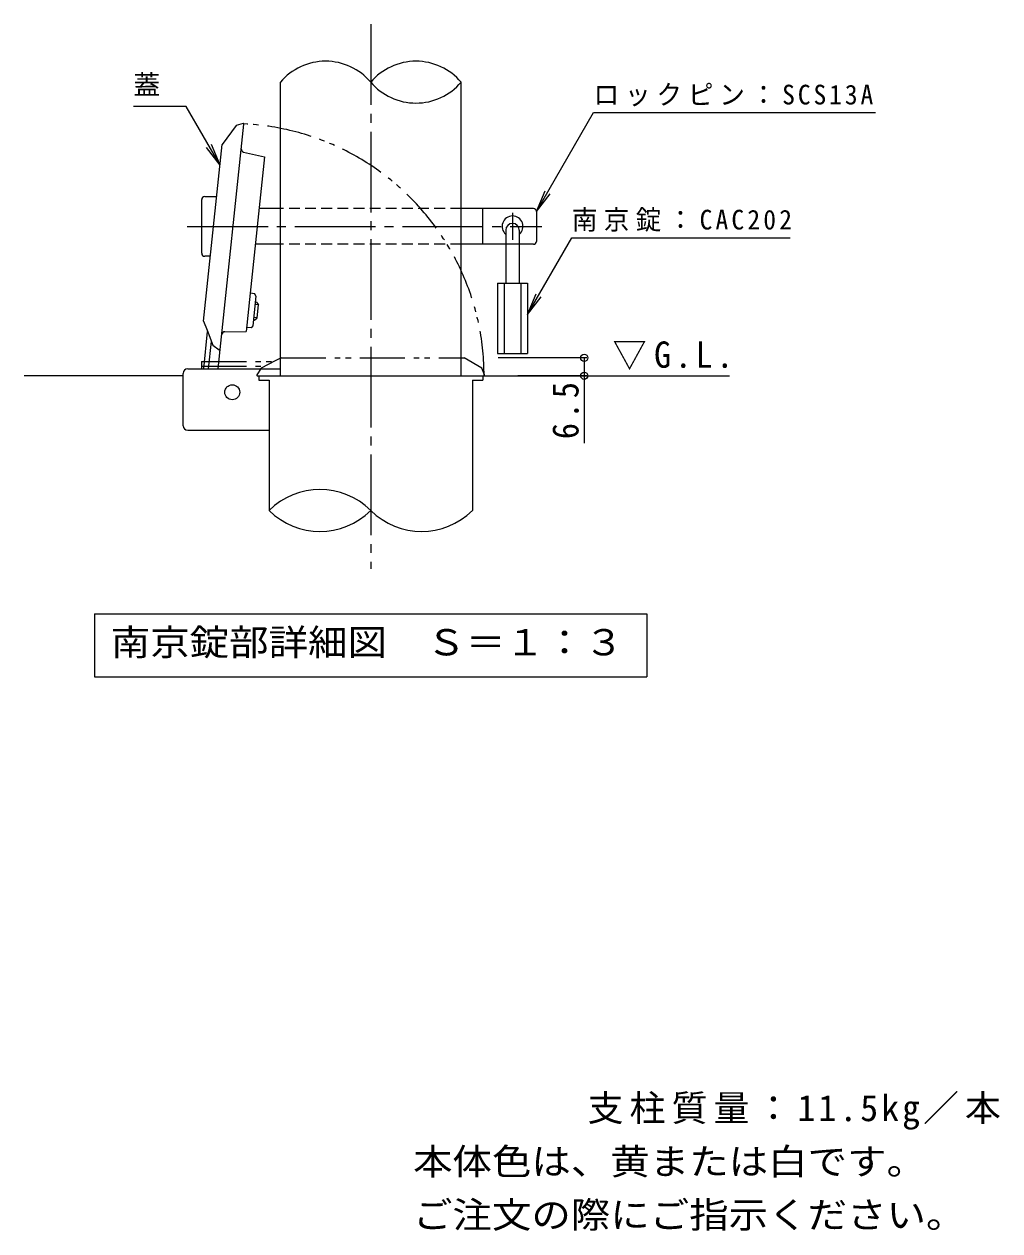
# Model space of a CAD drawing. Units: millimetres on the paper, enlarged 10 times, with parts at other scales. Extents: x -1716 to 1847, y -1363 to 905.
# Drawn here: x 759 to 1847, y -1112 to 235 of the extents above; entities that cross this region are included whole.
import ezdxf
from ezdxf.enums import TextEntityAlignment as Align

# ---------------------------------------------------------------- set-up
doc = ezdxf.new("R2010")
doc.units = ezdxf.units.MM
doc.header["$LTSCALE"] = 10
doc.header["$PDMODE"] = 32
doc.header["$PDSIZE"] = 8
for name, pattern in [('CHAIN1', [8, 5, -1, 1, -1]), ('CHAIN2', [12, 9, -1, 1, -1]), ('DASHED1', [1.8, 1.2, -0.6]), ('DOUBLE_CHAIN1', [8.8, 5, -1, 0.6, -0.6, 0.6, -1])]:
    doc.linetypes.add(name, pattern=pattern)
for name, color, linetype, lineweight in [('D-0_通り芯', 4, 'Continuous', 9), ('D-1_躯体', 3, 'Continuous', 9), ('D-4_文字', 7, 'Continuous', 9), ('D-5_建具', 7, 'Continuous', 9), ('D-6_間仕切', 7, 'Continuous', 9), ('D-9_記号', 7, 'Continuous', 9), ('D-A_インテリア', 2, 'Continuous', 9), ('D-B_衛生陶器', 2, 'Continuous', 9), ('D-E_見え係り', 4, 'Continuous', 9)]:
    doc.layers.add(name, color=color, linetype=linetype, lineweight=lineweight)
doc.layers.add('F-5_F-5ﾚｲﾔ', color=2, linetype='Continuous')
doc.styles.add('ＭＳ ゴシック', font='')
doc.styles.get('ＭＳ ゴシック').set_extended_font_data('MS Gothic')

msp = doc.modelspace()

# ---------------------------------------------------------------- linework, layer by layer
at = {"layer": 'D-0_通り芯', "color": 7, "linetype": 'CHAIN2'}
for p, q in [((1145.5, 234.51), (1145.5, -373.18)), ((940.89, 8.86), (1336.24, 8.86))]:
    msp.add_line(p, q, dxfattribs=at)
at = {"layer": 'D-0_通り芯'}
for p, q in [((977.57, -128.49), (1003.99, 122.83)), ((995.2, 121.38), (979.82, 100.23)), ((1003.15, 123.54), (995.2, 121.38)), ((959.12, -96.79), (979.82, 100.23)), ((1003.66, 91.8), (1026.97, 86.37)), ((959.12, -96.79), (963.06, -107.06)), ((982.59, -108.7), (1006.51, -108.23)), ((1020.5, -157.81), (1020.5, -162.81)), ((1020.5, -157.81), (1269.75, -157.81)), ((1270.5, -157.81), (1270.5, -162.81)), ((1270.5, -157.81), (1270.5, -162.81)), ((1020.5, -162.81), (1032.16, -162.81)), ((1032.16, -162.81), (1032.16, -308.04)), ((1258.83, -162.81), (1270.5, -162.81)), ((1258.83, -162.81), (1258.83, -308.04))]:
    msp.add_line(p, q, dxfattribs=at)
at = {"layer": 'D-0_通り芯', "linetype": 'DOUBLE_CHAIN1'}
for p, q in [((1045.48, -137.81), (1038.94, -141.14)), ((1045.48, -137.81), (1249.73, -137.81)), ((1019.14, -157.81), (1271.85, -157.81))]:
    msp.add_line(p, q, dxfattribs=at)
at = {"layer": 'D-0_通り芯'}
msp.add_lwpolyline([(1026.97, 86.37), (1010.99, -65.61), (1010.97, -65.79)], dxfattribs=at)
at = {"layer": 'D-0_通り芯', "linetype": 'DOUBLE_CHAIN1'}
for points in [[(1038.94, -141.14), (1023.11, -149.22), (1018.52, -156.9)], [(1272.48, -156.9), (1269.5, -149.22), (1249.73, -137.81)]]:
    msp.add_lwpolyline(points, dxfattribs=at)
at = {"layer": 'D-0_通り芯'}
for centre, radius, start, end in [((1003.32, 122.9), 0.667, 354, 105.20602), ((1004.42, 95.05), 3.33, 174, 256.87498), ((982.65, -112.03), 3.33, 91.12502, 174), ((976.91, -128.42), 0.667, 242.79398, 354), ((1019.14, -157.14), 0.667, 158.79398, 270), ((1088.83, -365.19), 80.48, 45.23975, 134.76025), ((1088.83, -250.9), 80.48, 225.23975, 314.76025), ((1202.16, -250.9), 80.48, 225.23975, 314.76025)]:
    msp.add_arc(centre, radius, start, end, dxfattribs=at)
at = {"layer": 'D-0_通り芯', "linetype": 'DOUBLE_CHAIN1'}
for centre, radius, start, end in [((990.51, -157.81), 281.35, 0, 87.23974), ((1271.85, -157.14), 0.667, 270, 21.20602)]:
    msp.add_arc(centre, radius, start, end, dxfattribs=at)
at = {"layer": 'D-1_躯体'}
for p, q in [((1044.66, -157.81), (1044.66, 169.78)), ((1246.33, -157.81), (1246.33, 169.78)), ((936.33, -213.48), (936.33, -155.14)), ((941.33, -150.14), (1044.66, -150.14)), ((941.33, -218.48), (1032.16, -218.48))]:
    msp.add_line(p, q, dxfattribs=at)
at = {"layer": 'D-1_躯体', "color": 4}
for p, q in [((1010.97, -65.79), (1006.51, -108.23)), ((963.06, -107.06), (969.44, -123.66)), ((969.44, -123.66), (976.6, -129.02))]:
    msp.add_line(p, q, dxfattribs=at)
at = {"layer": 'D-1_躯体'}
for centre, radius, start, end in [((1095.08, 126.98), 66.14, 40.32968, 139.67032), ((1195.91, 126.98), 66.14, 40.32968, 139.67032), ((1195.91, 212.58), 66.14, 220.32968, 319.67032), ((941.33, -155.14), 5, 90, 180), ((941.33, -213.48), 5, 180, 270)]:
    msp.add_arc(centre, radius, start, end, dxfattribs=at)
at = {"layer": 'D-4_文字'}
for p, q in [((1386.62, -137.81), (1287.57, -137.81)), ((1383.62, -137.81), (1383.62, -233.04)), ((1386.62, -157.81), (1309.69, -157.81))]:
    msp.add_line(p, q, dxfattribs=at)
for p in [(1383.62, -137.81), (1383.62, -157.81)]:
    msp.add_point(p, dxfattribs=at)
at = {"layer": 'D-5_建具'}
for p, q in [((939.58, 142.74), (880.77, 142.74)), ((977.41, 77.22), (939.58, 142.74)), ((1330.27, 25.52), (1394.04, 135.98)), ((1394.04, 135.98), (1708.42, 135.98)), ((977.41, 77.22), (962.19, 97.05)), ((977.41, 77.22), (967.84, 100.31)), ((1330.27, 25.52), (1339.84, 48.62)), ((1330.27, 25.52), (1345.49, 45.36)), ((1320.27, -89.51), (1329.84, -66.41)), ((1320.27, -89.51), (1335.49, -69.67)), ((837.5, -423.54), (1453.5, -423.54)), ((837.5, -423.54), (837.5, -493.54)), ((1453.5, -423.54), (1453.5, -493.54)), ((837.5, -493.54), (1453.5, -493.54))]:
    msp.add_line(p, q, dxfattribs=at)
msp.add_lwpolyline([(1320.27, -89.51), (1369.76, -3.88), (1613.36, -3.88)], dxfattribs=at)
at = {"layer": 'D-6_間仕切'}
for p, q in [((960.27, 42.19), (973.72, 42.19)), ((956.94, -21.14), (956.94, 38.86)), ((1044.66, 28.86), (1020.92, 28.86)), ((1326.94, 28.86), (1246.33, 28.86)), ((1270.27, 28.86), (1270.27, -11.14)), ((1330.27, 25.52), (1330.27, -7.81)), ((1044.66, -11.14), (1016.72, -11.14)), ((1326.94, -11.14), (1246.33, -11.14)), ((966.72, -24.48), (960.27, -24.48))]:
    msp.add_line(p, q, dxfattribs=at)
at = {"layer": 'D-6_間仕切', "linetype": 'DASHED1'}
for p, q in [((1246.33, 28.86), (1044.66, 28.86)), ((1246.33, -11.14), (1044.66, -11.14))]:
    msp.add_line(p, q, dxfattribs=at)
at = {"layer": 'D-6_間仕切', "linetype": 'CHAIN1'}
msp.add_line((1303.6, 23.91), (1303.6, -6.3), dxfattribs=at)
at = {"layer": 'D-6_間仕切', "color": 2}
for p, q in [((1020.35, -78.68), (1016.37, -78.26)), ((1017.97, -75.75), (1016.65, -75.61)), ((1017.97, -75.75), (1020.35, -78.68)), ((1018.81, -93.26), (1020.35, -78.68)), ((1018.81, -93.26), (1014.83, -92.84)), ((1015.88, -95.64), (1018.81, -93.26)), ((1015.88, -95.64), (1014.56, -95.5)), ((959.21, -150.14), (963.59, -108.43))]:
    msp.add_line(p, q, dxfattribs=at)
at = {"layer": 'D-6_間仕切', "color": 2, "linetype": 'DOUBLE_CHAIN1'}
for q in [(1037.63, -141.81), (956.8, -150.14)]:
    msp.add_line((956.8, -141.81), q, dxfattribs=at)
at = {"layer": 'D-6_間仕切', "color": 6, "lineweight": 5}
for p, q in [((936.33, -157.81), (758.91, -157.81)), ((1269.75, -157.81), (1545.52, -157.81))]:
    msp.add_line(p, q, dxfattribs=at)
at = {"layer": 'D-6_間仕切'}
for centre, radius, start, end in [((960.27, 38.86), 3.33, 90, 180), ((1326.94, 25.52), 3.33, 0, 90), ((1303.6, 8.86), 11.67, 310.00473, 229.99223), ((1326.94, -7.81), 3.33, 270, 0), ((960.27, -21.14), 3.33, 180, 270)]:
    msp.add_arc(centre, radius, start, end, dxfattribs=at)
at = {"layer": 'D-9_記号'}
for p, q in [((964.57, -150.14), (967.8, -119.39)), ((975.3, -150.14), (977.57, -128.49))]:
    msp.add_line(p, q, dxfattribs=at)
at = {"layer": 'D-9_記号', "linetype": 'DOUBLE_CHAIN1'}
msp.add_line((956.8, -147.14), (1027.18, -147.14), dxfattribs=at)
at = {"layer": 'D-A_インテリア'}
for p, q in [((1296.1, 4.69), (1296.1, -54.48)), ((1311.1, 4.69), (1311.1, -54.48)), ((1286.94, -54.48), (1320.27, -54.48)), ((1294.44, -54.48), (1294.44, -132.81)), ((1312.77, -54.48), (1312.77, -132.81)), ((1320.27, -54.48), (1320.27, -132.81))]:
    msp.add_line(p, q, dxfattribs=at)
msp.add_lwpolyline([(1286.94, -54.48), (1286.94, -132.81), (1320.27, -132.81)], dxfattribs=at)
msp.add_arc((1303.6, 4.69), 7.5, 0, 180, dxfattribs=at)
at = {"layer": 'D-B_衛生陶器'}
for p, q in [((1016.17, -66.34), (1010.97, -65.79)), ((1017.34, -68.98), (1016.17, -66.34)), ((1017.34, -68.98), (1013.86, -102.13)), ((1012.16, -104.46), (1006.97, -103.92)), ((1013.86, -102.13), (1012.16, -104.46))]:
    msp.add_line(p, q, dxfattribs=at)
at = {"layer": 'D-E_見え係り'}
msp.add_circle((991, -176.14), 8.33, dxfattribs=at)

# ---------------------------------------------------------------- texts
at = {"layer": 'D-4_文字', "color": 2, "insert": (1415.11, -151.47), "char_height": 29.33, "attachment_point": 7, "style": 'ＭＳ ゴシック'}
msp.add_mtext('\\T1.22;\\W0.95;▽G.L.', dxfattribs=at)
at = {"layer": 'D-4_文字', "color": 2, "insert": (1377.71, -228.45), "char_height": 29.33, "attachment_point": 7, "rotation": 90, "style": 'ＭＳ ゴシック'}
msp.add_mtext('\\T1.27;\\W0.9;6.5', dxfattribs=at)
at = {"layer": 'D-5_建具', "style": 'ＭＳ ゴシック'}
msp.add_text('蓋', height=21.99, dxfattribs=at).set_placement((880.77, 149.41), align=Align.BOTTOM_LEFT)
at = {"layer": 'D-5_建具', "color": 2, "style": 'ＭＳ ゴシック', "width": 1.1}
msp.add_text('南京錠部詳細図\u3000Ｓ＝１：３', height=29.33, dxfattribs=at).set_placement((855.5, -478.54), align=Align.BOTTOM_LEFT)
at = {"layer": 'D-5_建具', "char_height": 21.99, "attachment_point": 7, "style": 'ＭＳ ゴシック'}
for s, insert in [('\\T1.23;\\W0.95;ロックピン：SCS13A', (1394.04, 142.65)), ('\\T1.25;\\W0.95;南京錠：CAC202', (1369.76, 2.79))]:
    msp.add_mtext(s, dxfattribs=dict(at, insert=insert))
at = {"layer": 'F-5_F-5ﾚｲﾔ', "style": 'ＭＳ ゴシック', "width": 1.1}
for s, p in [('本体色は、黄または白です。', (1192.64, -1057.84)), ('ご注文の際にご指示ください。', (1192.64, -1117.31))]:
    msp.add_text(s, height=29.33, dxfattribs=at).set_placement(p, align=Align.BOTTOM_LEFT)
at = {"layer": 'F-5_F-5ﾚｲﾔ', "insert": (1387.34, -999.01), "char_height": 29.33, "attachment_point": 7, "style": 'ＭＳ ゴシック'}
msp.add_mtext('\\T1.17;支柱質量：11.5kg／本', dxfattribs=at)

doc.saveas('drawing.dxf')
